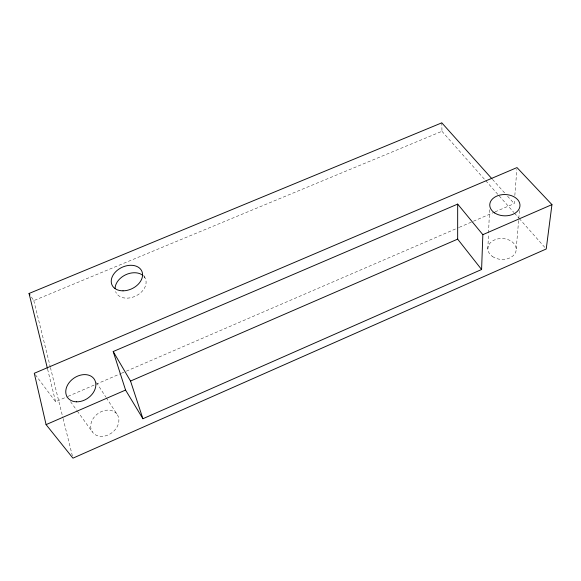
<?xml version="1.0" encoding="UTF-8"?>
<svg xmlns="http://www.w3.org/2000/svg" width="581" height="581" viewBox="0 0 581 581"><rect width="100%" height="100%" fill="white"/><g stroke="black" fill="none" stroke-linecap="round" stroke-linejoin="round"><path stroke-width="0.44" stroke-dasharray="2.9 2.18" d="M487.837 248.929L488.505 233.787M488.541 232.901L489.565 209.748M495.063 211.876L514.207 203.611L514.555 199.101M514.831 195.499L516.858 169.383M516.211 248.828L519.508 210.22M35.347 374.709L55.58 401.732L67.236 396.692M68.064 396.336L120.507 373.685M121.335 373.322L125.496 371.528M126.331 371.165L458.438 227.701M459.273 227.338L472.585 221.586M473.421 221.23L494.228 212.239M31.418 297.044L33.792 300.617L441.959 131.291L441.8 122.838M492.485 179.376L505.158 193.509M507.569 196.204L514.207 203.611M441.959 131.291L513.873 212.457M514.468 213.133L518.666 217.868M519.261 218.543L545.632 248.305M70.526 401.667L76.772 410.324M77.288 411.05L92.379 431.981M96.497 382.632L105.807 396.976M106.301 397.731L117.086 414.326A15.186 11.874 -36.5 0 1 104.674 436.07A15.186 11.874 -36.5 0 1 92.655 419.38A15.186 11.874 -36.5 0 1 117.086 414.326M143.761 275.314L145.526 279.04M33.792 300.617L50.198 366.626M50.416 367.504L62.879 417.674M63.097 418.552L72.727 457.283M47.598 369.167L55.58 401.732M143.928 276.425A16.253 11.751 -25.6 0 1 136.557 295.598A16.253 11.751 -25.6 0 1 115.583 291.575M492.441 256.497A14.205 10.465 2.8 0 0 515.892 251.551A14.205 10.465 2.8 0 0 497.75 238.907A14.205 10.465 2.8 0 0 492.441 256.497"/><path stroke-width="0.87" d="M481.591 269.504L457.661 239.132L457.675 204.098L113.208 351.534L125.561 390.062L142.911 418.734L481.591 269.504L482.847 234.673L457.675 204.098M551.95 204.621L546.227 248.98L72.945 458.162L46.088 424.624L34.279 373.285L516.996 167.582L551.95 204.621L482.847 234.673M46.088 424.624L125.561 390.062M113.208 351.534L130.529 381.056L457.661 239.132M47.388 368.289L29.05 293.478L441.8 122.838L491.882 178.701M29.05 293.478L30.001 294.908M130.529 381.056L142.911 418.734M115.096 288.481A16.253 11.751 -25.6 0 1 125.605 274.813A16.253 11.751 -25.6 0 1 142.788 275.336M494.7 212.951A15.113 10.647 1.3 0 0 519.639 207.62A15.113 10.647 1.3 0 0 500.277 194.984A15.113 10.647 1.3 0 0 494.7 212.951M76.51 401.82A16.21 12.201 -34.4 0 0 95.444 381.724A16.21 12.201 -34.4 0 0 70.461 381.092A16.21 12.201 -34.4 0 0 76.51 401.82M123.019 290.827A16.435 11.78 -25.5 0 0 142.004 271.588A16.435 11.78 -25.5 0 0 115.684 271.763A16.435 11.78 -25.5 0 0 123.019 290.827"/></g></svg>
